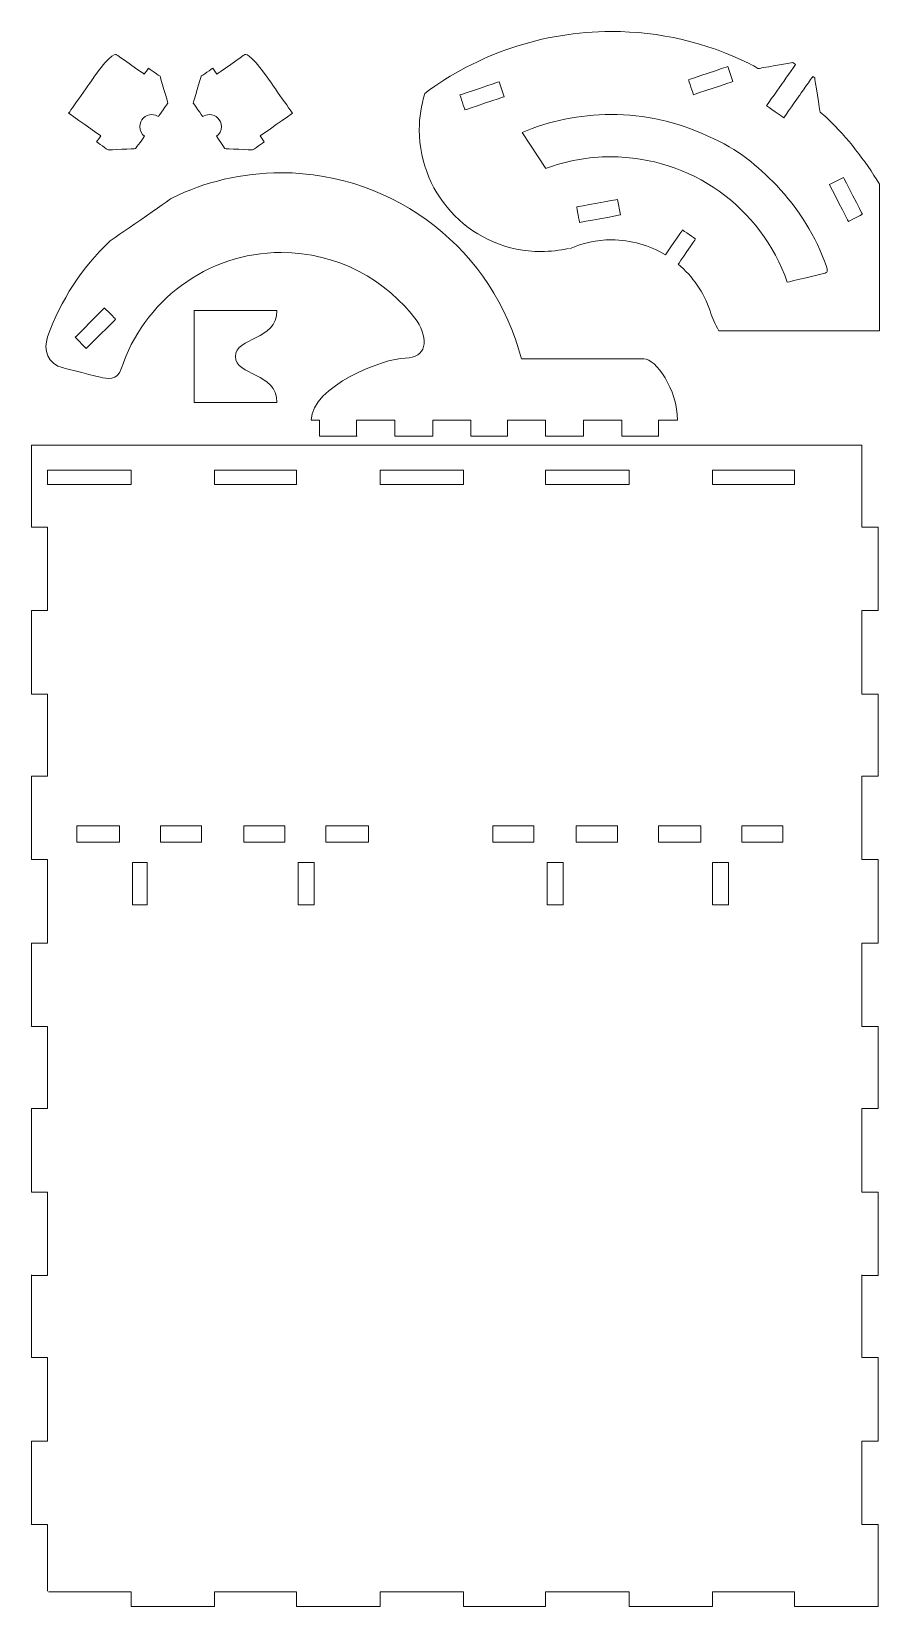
# Model space of a CAD drawing. Header units: millimetres. Extents: x -102 to 102, y -193 to 187.
import ezdxf

# ---------------------------------------------------------------- set-up
doc = ezdxf.new("R2010")
doc.units = ezdxf.units.MM
doc.header["$MEASUREMENT"] = 0
doc.layers.add('Layer 1', color=7, linetype='Continuous')

msp = doc.modelspace()

# ---------------------------------------------------------------- linework, layer by layer
at = {"layer": 'Layer 1', "color": 1, "lineweight": 9}
for points, knots in [([(27.4825, 134.3517), (25.3486, 133.8578), (23.1257, 133.5964), (20.8419, 133.5964), (20.8419, 133.5964), (4.6504, 133.5964), (-8.4754, 146.7219), (-8.4754, 162.9133), (-8.4754, 162.9133), (-8.4754, 165.9489), (-8.0136, 168.877), (-7.1571, 171.6311), (-7.1571, 171.6311), (-7.1571, 171.6311), (-7.1832, 171.6647), (-7.1832, 171.6647), (-7.1832, 171.6647), (5.4911, 181.1117), (21.1442, 186.5963), (37.7953, 186.5963), (37.7953, 186.5963), (49.4405, 186.5963), (60.6161, 183.9992), (71.0121, 178.8768), (71.0121, 178.8768), (71.7283, 178.5241), (72.419, 178.1141), (73.0695, 177.6573), (73.0695, 177.6573), (73.0695, 177.6573), (81.4657, 179.1312), (81.4657, 179.1312), (81.4657, 179.1312), (81.4657, 179.1312), (82.156, 178.6447), (82.156, 178.6447), (82.156, 178.6447), (82.156, 178.6447), (78.7641, 173.8346), (78.7641, 173.8346), (78.7641, 173.8346), (78.7641, 173.8346), (75.1569, 168.7193), (75.1569, 168.7193), (75.1569, 168.7193), (75.1566, 168.7193), (79.2918, 165.8032), (79.2918, 165.8032), (79.2918, 165.8032), (79.2918, 165.8032), (83.0271, 171.0995), (83.0271, 171.0995), (83.0271, 171.0995), (83.0271, 171.0995), (86.2917, 175.7283), (86.2913, 175.7287), (86.2913, 175.7287), (86.2913, 175.7287), (86.7623, 175.396), (86.7623, 175.396), (86.7623, 175.396), (86.7623, 175.396), (88.0612, 167.1431), (88.0612, 167.1431), (88.0612, 167.1431), (88.7167, 166.6834), (89.2892, 166.1701), (89.8639, 165.6163), (89.8639, 165.6163), (94.7333, 160.9413), (98.8431, 155.5942), (102.3709, 149.7914), (102.3709, 149.7914), (102.3709, 149.7914), (102.3709, 114.4804), (102.3709, 114.4804), (102.3709, 114.4804), (102.3709, 114.4804), (63.6624, 114.4804), (63.6624, 114.4804), (63.6624, 114.4804), (62.7783, 116.2443), (62.0657, 117.5722), (61.5514, 119.2715), (61.5514, 119.2715), (60.0422, 123.7634), (57.3551, 127.6461), (53.8996, 130.5399), (53.8996, 130.5399), (53.8996, 130.5399), (53.8989, 130.5593), (53.8989, 130.5593), (53.8989, 130.5593), (53.8989, 130.5593), (58.0645, 136.6289), (58.0645, 136.6289), (58.0645, 136.6289), (58.0645, 136.6289), (54.9336, 138.7875), (54.9336, 138.7875), (54.9336, 138.7875), (54.9336, 138.7875), (50.8086, 132.7914), (50.8086, 132.7914), (50.8086, 132.7914), (46.9813, 135.1105), (42.5109, 136.4165), (37.7956, 136.4165), (37.7956, 136.4165), (34.2809, 136.4165), (30.842, 135.6672), (27.6914, 134.2751)], [0, 0, 0, 0, 0.03448276, 0.03448276, 0.03448276, 0.03448277, 0.06896552, 0.06896552, 0.06896552, 0.06896553, 0.10344828, 0.10344828, 0.10344828, 0.10344829, 0.13793103, 0.13793103, 0.13793103, 0.13793104, 0.17241379, 0.17241379, 0.17241379, 0.1724138, 0.20689655, 0.20689655, 0.20689655, 0.20689656, 0.24137931, 0.24137931, 0.24137931, 0.24137932, 0.27586207, 0.27586207, 0.27586207, 0.27586208, 0.31034483, 0.31034483, 0.31034483, 0.31034484, 0.34482759, 0.34482759, 0.34482759, 0.3448276, 0.37931034, 0.37931034, 0.37931034, 0.37931035, 0.4137931, 0.4137931, 0.4137931, 0.41379311, 0.44827586, 0.44827586, 0.44827586, 0.44827587, 0.48275862, 0.48275862, 0.48275862, 0.48275863, 0.51724138, 0.51724138, 0.51724138, 0.51724139, 0.55172414, 0.55172414, 0.55172414, 0.55172415, 0.5862069, 0.5862069, 0.5862069, 0.58620691, 0.62068966, 0.62068966, 0.62068966, 0.62068967, 0.65517241, 0.65517241, 0.65517241, 0.65517242, 0.68965517, 0.68965517, 0.68965517, 0.68965518, 0.72413793, 0.72413793, 0.72413793, 0.72413794, 0.75862069, 0.75862069, 0.75862069, 0.7586207, 0.79310345, 0.79310345, 0.79310345, 0.79310346, 0.82758621, 0.82758621, 0.82758621, 0.82758622, 0.86206897, 0.86206897, 0.86206897, 0.86206898, 0.89655172, 0.89655172, 0.89655172, 0.89655173, 0.93103448, 0.93103448, 0.93103448, 0.93103449, 1, 1, 1, 1]), ([(-71.2966, 166.0877), (-71.7577, 166.3996), (-72.314, 166.5816), (-72.9127, 166.5816), (-72.9127, 166.5816), (-74.509, 166.5816), (-75.8033, 165.3046), (-75.8033, 163.7079), (-75.8033, 163.7079), (-75.8033, 162.7547), (-75.3419, 161.7528), (-74.63, 161.4), (-74.63, 161.4), (-74.63, 161.4), (-74.6328, 161.4), (-74.6328, 161.4), (-74.6328, 161.4), (-74.6328, 161.4), (-76.8402, 158.3869), (-76.8402, 158.3869), (-76.8402, 158.3869), (-76.8402, 158.3869), (-76.8402, 158.382), (-76.8402, 158.382), (-76.8402, 158.382), (-76.8402, 158.382), (-83.441, 158.0564), (-83.441, 158.0564), (-83.441, 158.0564), (-83.441, 158.0564), (-86.1919, 160.0065), (-86.1919, 160.0065), (-86.1919, 160.0065), (-86.1919, 160.0065), (-85.1654, 161.4494), (-85.1654, 161.4494), (-85.1654, 161.4494), (-85.1654, 161.4494), (-92.9364, 166.9048), (-92.9364, 166.9048), (-92.9364, 166.9048), (-92.9364, 166.9048), (-86.9155, 175.4854), (-86.9155, 175.4854), (-86.9155, 175.4854), (-82.504, 181.7754), (-81.4704, 181.0801), (-81.3751, 180.9852), (-81.3751, 180.9852), (-81.3751, 180.9852), (-74.7224, 176.3197), (-74.7224, 176.3197), (-74.7224, 176.3197), (-74.7224, 176.3197), (-73.71, 177.7626), (-73.71, 177.7626), (-73.71, 177.7626), (-73.71, 177.7626), (-70.9294, 175.8124), (-70.9294, 175.8124), (-70.9294, 175.8124), (-70.9294, 175.8124), (-69.0244, 169.358), (-69.0244, 169.358), (-69.0244, 169.358), (-69.0244, 169.358), (-71.2966, 166.1181), (-71.2966, 166.1181)], [0, 0, 0, 0, 0.05555556, 0.05555556, 0.05555556, 0.05555557, 0.11111111, 0.11111111, 0.11111111, 0.11111112, 0.16666667, 0.16666667, 0.16666667, 0.16666668, 0.22222222, 0.22222222, 0.22222222, 0.22222223, 0.27777778, 0.27777778, 0.27777778, 0.27777779, 0.33333333, 0.33333333, 0.33333333, 0.33333334, 0.38888889, 0.38888889, 0.38888889, 0.3888889, 0.44444444, 0.44444444, 0.44444444, 0.44444445, 0.5, 0.5, 0.5, 0.50000001, 0.55555556, 0.55555556, 0.55555556, 0.55555557, 0.61111111, 0.61111111, 0.61111111, 0.61111112, 0.66666667, 0.66666667, 0.66666667, 0.66666668, 0.72222222, 0.72222222, 0.72222222, 0.72222223, 0.77777778, 0.77777778, 0.77777778, 0.77777779, 0.83333333, 0.83333333, 0.83333333, 0.83333334, 0.88888889, 0.88888889, 0.88888889, 0.8888889, 1, 1, 1, 1]), ([(-60.6575, 166.0877), (-60.1957, 166.3996), (-59.6397, 166.5816), (-59.041, 166.5816), (-59.041, 166.5816), (-57.4447, 166.5816), (-56.1504, 165.3046), (-56.1504, 163.7079), (-56.1504, 163.7079), (-56.1504, 162.7547), (-56.6115, 161.7528), (-57.3234, 161.4), (-57.3234, 161.4), (-57.3234, 161.4), (-57.3205, 161.4), (-57.3205, 161.4), (-57.3205, 161.4), (-57.3205, 161.4), (-55.3206, 158.3869), (-55.3206, 158.3869), (-55.3206, 158.3869), (-55.3206, 158.3869), (-55.3206, 158.382), (-55.3206, 158.382), (-55.3206, 158.382), (-55.3206, 158.382), (-48.6165, 158.0564), (-48.6165, 158.0564), (-48.6165, 158.0564), (-48.6165, 158.0564), (-45.8136, 160.0065), (-45.8136, 160.0065), (-45.8136, 160.0065), (-45.8136, 160.0065), (-46.8145, 161.4494), (-46.8145, 161.4494), (-46.8145, 161.4494), (-46.8141, 161.4494), (-39.0297, 166.9048), (-39.0297, 166.9048), (-39.0297, 166.9048), (-39.0301, 166.9048), (-45.0449, 175.4854), (-45.0449, 175.4854), (-45.0449, 175.4854), (-49.4561, 181.7754), (-50.4869, 181.0801), (-50.5818, 180.9852), (-50.5818, 180.9852), (-50.5818, 180.9852), (-57.2331, 176.3197), (-57.2331, 176.3197), (-57.2331, 176.3197), (-57.2331, 176.3197), (-58.2445, 177.7626), (-58.2445, 177.7626), (-58.2445, 177.7626), (-58.2445, 177.7626), (-61.0251, 175.8124), (-61.0251, 175.8124), (-61.0251, 175.8124), (-61.0251, 175.8124), (-62.929, 169.358), (-62.929, 169.358), (-62.929, 169.358), (-62.929, 169.358), (-60.6575, 166.1181), (-60.6575, 166.1181)], [0, 0, 0, 0, 0.05555556, 0.05555556, 0.05555556, 0.05555557, 0.11111111, 0.11111111, 0.11111111, 0.11111112, 0.16666667, 0.16666667, 0.16666667, 0.16666668, 0.22222222, 0.22222222, 0.22222222, 0.22222223, 0.27777778, 0.27777778, 0.27777778, 0.27777779, 0.33333333, 0.33333333, 0.33333333, 0.33333334, 0.38888889, 0.38888889, 0.38888889, 0.3888889, 0.44444444, 0.44444444, 0.44444444, 0.44444445, 0.5, 0.5, 0.5, 0.50000001, 0.55555556, 0.55555556, 0.55555556, 0.55555557, 0.61111111, 0.61111111, 0.61111111, 0.61111112, 0.66666667, 0.66666667, 0.66666667, 0.66666668, 0.72222222, 0.72222222, 0.72222222, 0.72222223, 0.77777778, 0.77777778, 0.77777778, 0.77777779, 0.83333333, 0.83333333, 0.83333333, 0.83333334, 0.88888889, 0.88888889, 0.88888889, 0.8888889, 1, 1, 1, 1]), ([(65.8337, 178.1521), (65.8337, 178.1521), (67.0427, 174.5495), (67.0427, 174.5495), (67.0427, 174.5495), (67.0427, 174.5495), (57.5628, 171.3675), (57.5628, 171.3675), (57.5628, 171.3675), (57.5628, 171.3675), (56.3538, 174.9697), (56.3538, 174.9697), (56.3538, 174.9697), (56.3538, 174.9697), (65.8337, 178.1521), (65.8337, 178.1521)], [0, 0, 0, 0, 0.2, 0.2, 0.2, 0.20000001, 0.4, 0.4, 0.4, 0.40000001, 0.6, 0.6, 0.6, 0.60000001, 1, 1, 1, 1]), ([(10.7807, 174.4884), (10.7807, 174.4884), (11.9901, 170.8862), (11.9901, 170.8862), (11.9901, 170.8862), (11.9901, 170.8862), (2.5099, 167.7042), (2.5099, 167.7042), (2.5099, 167.7042), (2.5099, 167.7042), (1.3009, 171.3064), (1.3009, 171.3064), (1.3009, 171.3064), (1.3009, 171.3064), (10.7807, 174.4884), (10.7807, 174.4884)], [0, 0, 0, 0, 0.2, 0.2, 0.2, 0.20000001, 0.4, 0.4, 0.4, 0.40000001, 0.6, 0.6, 0.6, 0.60000001, 1, 1, 1, 1]), ([(21.9707, 153.5643), (21.9707, 153.5643), (16.2931, 162.2451), (16.2931, 162.2451), (16.2931, 162.2451), (16.2931, 162.2451), (16.2931, 162.2458), (16.2931, 162.2458), (16.2931, 162.2458), (22.6431, 165.0581), (30.1358, 166.5966), (37.6919, 166.5966), (37.6919, 166.5966), (45.7984, 166.5966), (53.5567, 164.8832), (60.8384, 161.5043), (60.8384, 161.5043), (68.8687, 158.0333), (72.794, 154.2847), (77.523, 149.5557), (77.523, 149.5557), (82.8739, 143.961), (87.0544, 137.1869), (89.6388, 129.9578), (89.6388, 129.9578), (89.7686, 129.5391), (89.7912, 129.23), (89.7912, 129.0417), (89.7912, 129.0417), (89.7912, 128.8155), (89.7485, 128.6839), (89.7252, 128.6427), (89.7252, 128.6427), (89.6991, 128.606), (89.497, 128.4448), (88.9901, 128.323), (88.9901, 128.323), (88.8807, 128.2966), (80.6617, 126.3242), (80.1569, 126.2029), (80.1569, 126.2029), (73.8502, 144.3123), (56.8591, 156.4176), (37.6051, 156.4176), (37.6051, 156.4176), (32.183, 156.4176), (26.9058, 155.4259), (21.927, 153.565)], [0, 0, 0, 0, 0.07692308, 0.07692308, 0.07692308, 0.07692309, 0.15384615, 0.15384615, 0.15384615, 0.15384616, 0.23076923, 0.23076923, 0.23076923, 0.23076924, 0.30769231, 0.30769231, 0.30769231, 0.30769232, 0.38461538, 0.38461538, 0.38461538, 0.38461539, 0.46153846, 0.46153846, 0.46153846, 0.46153847, 0.53846154, 0.53846154, 0.53846154, 0.53846155, 0.61538462, 0.61538462, 0.61538462, 0.61538463, 0.69230769, 0.69230769, 0.69230769, 0.6923077, 0.76923077, 0.76923077, 0.76923077, 0.76923078, 0.84615385, 0.84615385, 0.84615385, 0.84615386, 1, 1, 1, 1]), ([(-9.0017, 116.854), (-6.1435, 112.3692), (-6.7736, 107.9224), (-11.8592, 107.9224), (-11.8592, 107.9224), (-17.0041, 107.9224), (-34.4948, 101.075), (-34.4948, 92.9611), (-34.4948, 92.9611), (-34.4948, 92.9611), (-32.4953, 92.9611), (-32.4953, 92.9611), (-32.4953, 92.9611), (-32.4946, 92.9611), (-32.4946, 89.0805), (-32.4946, 89.0805), (-32.4946, 89.0805), (-32.4946, 89.0805), (-23.4113, 89.0805), (-23.4113, 89.0805), (-23.4113, 89.0805), (-23.4113, 89.0805), (-23.5707, 89.0805), (-23.5707, 89.0805), (-23.5707, 89.0805), (-23.5707, 89.0805), (-23.5707, 92.9611), (-23.5707, 92.9611), (-23.5707, 92.9611), (-23.5707, 92.9611), (-14.3985, 92.9611), (-14.3985, 92.9611), (-14.3985, 92.9611), (-14.3985, 92.9611), (-14.3985, 89.0805), (-14.3985, 89.0805), (-14.3985, 89.0805), (-14.3985, 89.0805), (-5.2263, 89.0805), (-5.2263, 89.0805), (-5.2263, 89.0805), (-5.2263, 89.0805), (-5.2263, 92.9611), (-5.2263, 92.9611), (-5.2263, 92.9611), (-5.2263, 92.9611), (3.9459, 92.9611), (3.9459, 92.9611), (3.9459, 92.9611), (3.9459, 92.9611), (3.9459, 89.0805), (3.9459, 89.0805), (3.9459, 89.0805), (3.9459, 89.0805), (12.7654, 89.0805), (12.7654, 89.0805), (12.7654, 89.0805), (12.7654, 89.0805), (12.7654, 92.9611), (12.7654, 92.9611), (12.7654, 92.9611), (12.7654, 92.9611), (21.9376, 92.9611), (21.9376, 92.9611), (21.9376, 92.9611), (21.9376, 92.9611), (21.9376, 89.0805), (21.9376, 89.0805), (21.9376, 89.0805), (21.9376, 89.0805), (31.1098, 89.0805), (31.1098, 89.0805), (31.1098, 89.0805), (31.1098, 89.0805), (31.1098, 92.9611), (31.1098, 92.9611), (31.1098, 92.9611), (31.1098, 92.9611), (40.2821, 92.9611), (40.2821, 92.9611), (40.2821, 92.9611), (40.2821, 92.9611), (40.2821, 89.0805), (40.2821, 89.0805), (40.2821, 89.0805), (40.2821, 89.0805), (49.2465, 89.0805), (49.2465, 89.0805), (49.2465, 89.0805), (49.2465, 89.0805), (49.1015, 89.0805), (49.1015, 89.0805), (49.1015, 89.0805), (49.1015, 89.0805), (49.1015, 92.9611), (49.1015, 92.9611), (49.1015, 92.9611), (49.1015, 92.9611), (53.7278, 92.9611), (53.7278, 92.9611), (53.7278, 92.9611), (53.7278, 100.3694), (48.4362, 107.7778), (45.6139, 107.7778), (45.6139, 107.7778), (45.6139, 107.7778), (16.1157, 107.7778), (16.1157, 107.7778), (16.1157, 107.7778), (9.4627, 133.5305), (-13.9088, 152.5696), (-41.7204, 152.5696), (-41.7204, 152.5696), (-51.1848, 152.5696), (-60.1337, 150.3916), (-68.0856, 146.4732), (-68.0856, 146.4732), (-68.0856, 146.4732), (-83.0857, 136.043), (-83.0857, 136.043), (-83.0857, 136.043), (-89.7106, 129.6828), (-94.8692, 121.8889), (-98.0114, 113.0694), (-98.0114, 113.0694), (-98.0114, 113.0694), (-98.0107, 113.0694), (-98.0107, 113.0694), (-98.0107, 113.0694), (-99.0324, 109.8944), (-98.1511, 106.5095), (-94.1577, 105.551), (-94.1577, 105.551), (-94.1577, 105.551), (-85.298, 103.3035), (-85.298, 103.3035), (-85.298, 103.3035), (-83.7521, 102.932), (-81.1635, 102.4861), (-80.2822, 105.3083), (-80.2822, 105.3083), (-80.2822, 105.3083), (-80.2836, 105.3083), (-80.2836, 105.3083), (-80.2836, 105.3083), (-74.9877, 121.5361), (-59.7251, 133.3612), (-41.7204, 133.3612), (-41.7204, 133.3612), (-28.2881, 133.3612), (-16.3811, 126.8722), (-9.001, 116.8131)], [0, 0, 0, 0, 0.02564103, 0.02564103, 0.02564103, 0.02564104, 0.05128205, 0.05128205, 0.05128205, 0.05128206, 0.07692308, 0.07692308, 0.07692308, 0.07692309, 0.1025641, 0.1025641, 0.1025641, 0.10256411, 0.12820513, 0.12820513, 0.12820513, 0.12820514, 0.15384615, 0.15384615, 0.15384615, 0.15384616, 0.17948718, 0.17948718, 0.17948718, 0.17948719, 0.20512821, 0.20512821, 0.20512821, 0.20512822, 0.23076923, 0.23076923, 0.23076923, 0.23076924, 0.25641026, 0.25641026, 0.25641026, 0.25641027, 0.28205128, 0.28205128, 0.28205128, 0.28205129, 0.30769231, 0.30769231, 0.30769231, 0.30769232, 0.33333333, 0.33333333, 0.33333333, 0.33333334, 0.35897436, 0.35897436, 0.35897436, 0.35897437, 0.38461538, 0.38461538, 0.38461538, 0.38461539, 0.41025641, 0.41025641, 0.41025641, 0.41025642, 0.43589744, 0.43589744, 0.43589744, 0.43589745, 0.46153846, 0.46153846, 0.46153846, 0.46153847, 0.48717949, 0.48717949, 0.48717949, 0.4871795, 0.51282051, 0.51282051, 0.51282051, 0.51282052, 0.53846154, 0.53846154, 0.53846154, 0.53846155, 0.56410256, 0.56410256, 0.56410256, 0.56410257, 0.58974359, 0.58974359, 0.58974359, 0.5897436, 0.61538462, 0.61538462, 0.61538462, 0.61538463, 0.64102564, 0.64102564, 0.64102564, 0.64102565, 0.66666667, 0.66666667, 0.66666667, 0.66666668, 0.69230769, 0.69230769, 0.69230769, 0.6923077, 0.71794872, 0.71794872, 0.71794872, 0.71794873, 0.74358974, 0.74358974, 0.74358974, 0.74358975, 0.76923077, 0.76923077, 0.76923077, 0.76923078, 0.79487179, 0.79487179, 0.79487179, 0.7948718, 0.82051282, 0.82051282, 0.82051282, 0.82051283, 0.84615385, 0.84615385, 0.84615385, 0.84615386, 0.87179487, 0.87179487, 0.87179487, 0.87179488, 0.8974359, 0.8974359, 0.8974359, 0.89743591, 0.92307692, 0.92307692, 0.92307692, 0.92307693, 0.94871795, 0.94871795, 0.94871795, 0.94871796, 1, 1, 1, 1]), ([(90.3052, 149.7177), (90.3052, 149.7177), (93.6827, 151.459), (93.6827, 151.459), (93.6827, 151.459), (93.6827, 151.459), (98.2646, 142.5708), (98.2646, 142.5708), (98.2646, 142.5708), (98.2646, 142.5708), (94.8871, 140.8294), (94.8871, 140.8294), (94.8871, 140.8294), (94.8871, 140.8294), (90.3052, 149.7177), (90.3052, 149.7177)], [0, 0, 0, 0, 0.2, 0.2, 0.2, 0.20000001, 0.4, 0.4, 0.4, 0.40000001, 0.6, 0.6, 0.6, 0.60000001, 1, 1, 1, 1]), ([(39.2627, 146.1442), (39.2627, 146.1442), (39.9545, 142.4076), (39.9545, 142.4076), (39.9545, 142.4076), (39.9545, 142.4076), (30.1219, 140.5876), (30.1219, 140.5876), (30.1219, 140.5876), (30.1219, 140.5876), (29.4304, 144.3246), (29.4304, 144.3246), (29.4304, 144.3246), (29.4304, 144.3246), (39.2627, 146.1442), (39.2627, 146.1442)], [0, 0, 0, 0, 0.2, 0.2, 0.2, 0.20000001, 0.4, 0.4, 0.4, 0.40000001, 0.6, 0.6, 0.6, 0.60000001, 1, 1, 1, 1]), ([(-88.6881, 110.2439), (-88.6881, 110.2439), (-91.3752, 112.9307), (-91.3752, 112.9307), (-91.3752, 112.9307), (-91.3752, 112.9307), (-84.3038, 120.0021), (-84.3038, 120.0021), (-84.3038, 120.0021), (-84.3038, 120.0021), (-81.6174, 117.315), (-81.6174, 117.315), (-81.6174, 117.315), (-81.6174, 117.315), (-88.6881, 110.2439), (-88.6881, 110.2439)], [0, 0, 0, 0, 0.2, 0.2, 0.2, 0.20000001, 0.4, 0.4, 0.4, 0.40000001, 0.6, 0.6, 0.6, 0.60000001, 1, 1, 1, 1]), ([(-42.774, 97.1944), (-42.774, 104.6028), (-52.7738, 103.5875), (-52.7738, 108.3069), (-52.7738, 108.3069), (-52.7738, 113.0264), (-42.774, 112.0111), (-42.774, 119.4194), (-42.774, 119.4194), (-42.774, 119.4194), (-52.7738, 119.4194), (-52.7738, 119.4194), (-52.7738, 119.4194), (-52.7738, 119.4194), (-62.7288, 119.4194), (-62.7288, 119.4194), (-62.7288, 119.4194), (-62.7288, 119.4194), (-62.7288, 97.1944), (-62.7288, 97.1944), (-62.7288, 97.1944), (-62.7288, 97.1944), (-52.7738, 97.1944), (-52.7738, 97.1944), (-52.7738, 97.1944), (-52.7738, 97.1944), (-42.774, 97.1944), (-42.774, 97.1944)], [0, 0, 0, 0, 0.24999999, 0.25, 0.25, 0.25, 0.37499999, 0.375, 0.375, 0.375, 0.49999999, 0.5, 0.5, 0.5, 0.62499999, 0.625, 0.625, 0.625, 0.74999999, 0.75, 0.75, 0.75, 0.87499999, 0.875, 0.875, 0.875, 1, 1, 1, 1]), ([(-98.0068, -189.0847), (-98.0068, -189.0847), (-98.0068, -173.0334), (-98.0068, -173.0334), (-98.0068, -173.0334), (-98.0068, -173.0334), (-101.8873, -173.0334), (-101.8873, -173.0334), (-101.8873, -173.0334), (-101.8873, -173.0334), (-101.8873, -152.925), (-101.8873, -152.925), (-101.8873, -152.925), (-101.8873, -152.925), (-98.0068, -152.925), (-98.0068, -152.925), (-98.0068, -152.925), (-98.0068, -152.925), (-98.0068, -132.8167), (-98.0068, -132.8167), (-98.0068, -132.8167), (-98.0068, -132.8167), (-101.8873, -132.8167), (-101.8873, -132.8167), (-101.8873, -132.8167), (-101.8873, -132.8167), (-101.8873, -112.9094), (-101.8873, -112.9094), (-101.8873, -112.9094), (-101.8873, -112.9094), (-101.8873, -113.0611), (-101.8873, -113.0611), (-101.8873, -113.0611), (-101.8873, -113.0611), (-98.0068, -113.0611), (-98.0068, -113.0611), (-98.0068, -113.0611), (-98.0068, -113.0611), (-98.0068, -92.9528), (-98.0068, -92.9528), (-98.0068, -92.9528), (-98.0068, -92.9528), (-101.8873, -92.9528), (-101.8873, -92.9528), (-101.8873, -92.9528), (-101.8873, -92.9528), (-101.8873, -72.8445), (-101.8873, -72.8445), (-101.8873, -72.8445), (-101.8873, -72.8445), (-98.0068, -72.8445), (-98.0068, -72.8445), (-98.0068, -72.8445), (-98.0068, -72.8445), (-98.0068, -53.0889), (-98.0068, -53.0889), (-98.0068, -53.0889), (-98.0068, -53.0889), (-101.8873, -53.0889), (-101.8873, -53.0889), (-101.8873, -53.0889), (-101.8873, -53.0889), (-101.8873, -32.9806), (-101.8873, -32.9806), (-101.8873, -32.9806), (-101.8873, -32.9806), (-98.0068, -32.9806), (-98.0068, -32.9806), (-98.0068, -32.9806), (-98.0068, -32.9806), (-98.0068, -12.8722), (-98.0068, -12.8722), (-98.0068, -12.8722), (-98.0068, -12.8722), (-101.8873, -12.8722), (-101.8873, -12.8722), (-101.8873, -12.8722), (-101.8873, -12.8722), (-101.8873, 7.2361), (-101.8873, 7.2361), (-101.8873, 7.2361), (-101.8873, 7.2361), (-98.0068, 7.2361), (-98.0068, 7.2361), (-98.0068, 7.2361), (-98.0068, 7.2361), (-98.0068, 26.9916), (-98.0068, 26.9916), (-98.0068, 26.9916), (-98.0068, 26.9916), (-101.8873, 26.9916), (-101.8873, 26.9916), (-101.8873, 26.9916), (-101.8873, 26.9916), (-101.8873, 47.0626), (-101.8873, 47.0626), (-101.8873, 47.0626), (-101.8873, 47.0626), (-101.8873, 47.1), (-101.8873, 47.1), (-101.8873, 47.1), (-101.8873, 47.1), (-98.0068, 47.1), (-98.0068, 47.1), (-98.0068, 47.1), (-98.0068, 47.1), (-98.0068, 67.2083), (-98.0068, 67.2083), (-98.0068, 67.2083), (-98.0068, 67.2083), (-101.8873, 67.2083), (-101.8873, 67.2083), (-101.8873, 67.2083), (-101.8873, 67.2083), (-101.8873, 86.9639), (-101.8873, 86.9639), (-101.8873, 86.9639), (-101.8873, 86.9639), (98.1377, 86.9639), (98.1377, 86.9639), (98.1377, 86.9639), (98.1377, 86.9639), (98.1377, 67.2083), (98.1377, 67.2083), (98.1377, 67.2083), (98.1377, 67.2083), (102.0182, 67.2083), (102.0182, 67.2083), (102.0182, 67.2083), (102.0182, 67.2083), (102.0182, 47.1), (102.0182, 47.1), (102.0182, 47.1), (102.0182, 47.1), (98.1377, 47.1), (98.1377, 47.1), (98.1377, 47.1), (98.1377, 47.1), (98.1377, 47.0626), (98.1377, 47.0626), (98.1377, 47.0626), (98.1377, 47.0626), (98.1377, 26.9916), (98.1377, 26.9916), (98.1377, 26.9916), (98.1377, 26.9916), (102.0182, 26.9916), (102.0182, 26.9916), (102.0182, 26.9916), (102.0182, 26.9916), (102.0182, 7.2361), (102.0182, 7.2361), (102.0182, 7.2361), (102.0182, 7.2361), (98.1377, 7.2361), (98.1377, 7.2361), (98.1377, 7.2361), (98.1377, 7.2361), (98.1377, -12.8722), (98.1377, -12.8722), (98.1377, -12.8722), (98.1377, -12.8722), (102.0182, -12.8722), (102.0182, -12.8722), (102.0182, -12.8722), (102.0182, -12.8722), (102.0182, -32.9806), (102.0182, -32.9806), (102.0182, -32.9806), (102.0182, -32.9806), (98.1377, -32.9806), (98.1377, -32.9806), (98.1377, -32.9806), (98.1377, -32.9806), (98.1377, -53.0889), (98.1377, -53.0889), (98.1377, -53.0889), (98.1377, -53.0889), (102.0182, -53.0889), (102.0182, -53.0889), (102.0182, -53.0889), (102.0182, -53.0889), (102.0182, -72.8445), (102.0182, -72.8445), (102.0182, -72.8445), (102.0182, -72.8445), (98.1377, -72.8445), (98.1377, -72.8445), (98.1377, -72.8445), (98.1377, -72.8445), (98.1377, -92.9528), (98.1377, -92.9528), (98.1377, -92.9528), (98.1377, -92.9528), (102.0182, -92.9528), (102.0182, -92.9528), (102.0182, -92.9528), (102.0182, -92.9528), (102.0182, -113.0611), (102.0182, -113.0611), (102.0182, -113.0611), (102.0182, -113.0611), (98.1377, -113.0611), (98.1377, -113.0611), (98.1377, -113.0611), (98.1377, -113.0611), (98.1377, -112.9094), (98.1377, -112.9094), (98.1377, -112.9094), (98.1377, -112.9094), (98.1377, -132.8167), (98.1377, -132.8167), (98.1377, -132.8167), (98.1377, -132.8167), (102.0182, -132.8167), (102.0182, -132.8167), (102.0182, -132.8167), (102.0182, -132.8167), (102.0182, -152.925), (102.0182, -152.925), (102.0182, -152.925), (102.0182, -152.925), (98.1377, -152.925), (98.1377, -152.925), (98.1377, -152.925), (98.1377, -152.925), (98.1377, -173.0334), (98.1377, -173.0334), (98.1377, -173.0334), (98.1377, -173.0334), (102.0182, -173.0334), (102.0182, -173.0334), (102.0182, -173.0334), (102.0182, -173.0334), (102.0182, -192.7889), (102.0182, -192.7889), (102.0182, -192.7889), (102.0182, -192.7889), (81.9099, -192.7889), (81.9099, -192.7889), (81.9099, -192.7889), (81.9099, -192.7889), (81.9099, -189.2611), (81.9099, -189.2611), (81.9099, -189.2611), (81.9099, -189.2611), (62.1543, -189.2611), (62.1543, -189.2611), (62.1543, -189.2611), (62.1543, -189.2611), (62.1543, -192.7889), (62.1543, -192.7889), (62.1543, -192.7889), (62.1543, -192.7889), (42.0358, -192.7889), (42.0358, -192.7889), (42.0358, -192.7889), (42.0358, -192.7889), (42.046, -192.7889), (42.046, -192.7889), (42.046, -192.7889), (42.046, -192.7889), (42.046, -189.2611), (42.046, -189.2611), (42.046, -189.2611), (42.046, -189.2611), (21.9377, -189.2611), (21.9377, -189.2611), (21.9377, -189.2611), (21.9377, -189.2611), (21.9377, -192.7889), (21.9377, -192.7889), (21.9377, -192.7889), (21.9377, -192.7889), (2.1821, -192.7889), (2.1821, -192.7889), (2.1821, -192.7889), (2.1821, -192.7889), (2.1821, -189.2611), (2.1821, -189.2611), (2.1821, -189.2611), (2.1821, -189.2611), (-17.9262, -189.2611), (-17.9262, -189.2611), (-17.9262, -189.2611), (-17.9262, -189.2611), (-17.9262, -192.7889), (-17.9262, -192.7889), (-17.9262, -192.7889), (-17.9262, -192.7889), (-38.0346, -192.7889), (-38.0346, -192.7889), (-38.0346, -192.7889), (-38.0346, -192.7889), (-38.0346, -189.2611), (-38.0346, -189.2611), (-38.0346, -189.2611), (-38.0346, -189.2611), (-57.7901, -189.2611), (-57.7901, -189.2611), (-57.7901, -189.2611), (-57.7901, -189.2611), (-57.7901, -192.7889), (-57.7901, -192.7889), (-57.7901, -192.7889), (-57.7901, -192.7889), (-77.8985, -192.7889), (-77.8985, -192.7889), (-77.8985, -192.7889), (-77.8985, -192.7889), (-77.8985, -189.2611), (-77.8985, -189.2611), (-77.8985, -189.2611), (-77.8985, -189.2611), (-97.8304, -189.2611), (-97.8304, -189.2611)], [0, 0, 0, 0, 0.0125, 0.0125, 0.0125, 0.01250001, 0.025, 0.025, 0.025, 0.02500001, 0.0375, 0.0375, 0.0375, 0.03750001, 0.05, 0.05, 0.05, 0.05000001, 0.0625, 0.0625, 0.0625, 0.06250001, 0.075, 0.075, 0.075, 0.07500001, 0.0875, 0.0875, 0.0875, 0.08750001, 0.1, 0.1, 0.1, 0.10000001, 0.1125, 0.1125, 0.1125, 0.11250001, 0.125, 0.125, 0.125, 0.12500001, 0.1375, 0.1375, 0.1375, 0.13750001, 0.15, 0.15, 0.15, 0.15000001, 0.1625, 0.1625, 0.1625, 0.16250001, 0.175, 0.175, 0.175, 0.17500001, 0.1875, 0.1875, 0.1875, 0.18750001, 0.2, 0.2, 0.2, 0.20000001, 0.2125, 0.2125, 0.2125, 0.21250001, 0.225, 0.225, 0.225, 0.22500001, 0.2375, 0.2375, 0.2375, 0.23750001, 0.25, 0.25, 0.25, 0.25000001, 0.2625, 0.2625, 0.2625, 0.26250001, 0.275, 0.275, 0.275, 0.27500001, 0.2875, 0.2875, 0.2875, 0.28750001, 0.3, 0.3, 0.3, 0.30000001, 0.3125, 0.3125, 0.3125, 0.31250001, 0.325, 0.325, 0.325, 0.32500001, 0.3375, 0.3375, 0.3375, 0.33750001, 0.35, 0.35, 0.35, 0.35000001, 0.3625, 0.3625, 0.3625, 0.36250001, 0.375, 0.375, 0.375, 0.37500001, 0.3875, 0.3875, 0.3875, 0.38750001, 0.4, 0.4, 0.4, 0.40000001, 0.4125, 0.4125, 0.4125, 0.41250001, 0.425, 0.425, 0.425, 0.42500001, 0.4375, 0.4375, 0.4375, 0.43750001, 0.45, 0.45, 0.45, 0.45000001, 0.4625, 0.4625, 0.4625, 0.46250001, 0.475, 0.475, 0.475, 0.47500001, 0.4875, 0.4875, 0.4875, 0.48750001, 0.5, 0.5, 0.5, 0.50000001, 0.5125, 0.5125, 0.5125, 0.51250001, 0.525, 0.525, 0.525, 0.52500001, 0.5375, 0.5375, 0.5375, 0.53750001, 0.55, 0.55, 0.55, 0.55000001, 0.5625, 0.5625, 0.5625, 0.56250001, 0.575, 0.575, 0.575, 0.57500001, 0.5875, 0.5875, 0.5875, 0.58750001, 0.6, 0.6, 0.6, 0.60000001, 0.6125, 0.6125, 0.6125, 0.61250001, 0.625, 0.625, 0.625, 0.62500001, 0.6375, 0.6375, 0.6375, 0.63750001, 0.65, 0.65, 0.65, 0.65000001, 0.6625, 0.6625, 0.6625, 0.66250001, 0.675, 0.675, 0.675, 0.67500001, 0.6875, 0.6875, 0.6875, 0.68750001, 0.7, 0.7, 0.7, 0.70000001, 0.7125, 0.7125, 0.7125, 0.71250001, 0.725, 0.725, 0.725, 0.72500001, 0.7375, 0.7375, 0.7375, 0.73750001, 0.75, 0.75, 0.75, 0.75000001, 0.7625, 0.7625, 0.7625, 0.76250001, 0.775, 0.775, 0.775, 0.77500001, 0.7875, 0.7875, 0.7875, 0.78750001, 0.8, 0.8, 0.8, 0.80000001, 0.8125, 0.8125, 0.8125, 0.81250001, 0.825, 0.825, 0.825, 0.82500001, 0.8375, 0.8375, 0.8375, 0.83750001, 0.85, 0.85, 0.85, 0.85000001, 0.8625, 0.8625, 0.8625, 0.86250001, 0.875, 0.875, 0.875, 0.87500001, 0.8875, 0.8875, 0.8875, 0.88750001, 0.9, 0.9, 0.9, 0.90000001, 0.9125, 0.9125, 0.9125, 0.91250001, 0.925, 0.925, 0.925, 0.92500001, 0.9375, 0.9375, 0.9375, 0.93750001, 0.95, 0.95, 0.95, 0.95000001, 0.9625, 0.9625, 0.9625, 0.96250001, 0.975, 0.975, 0.975, 0.97500001, 1, 1, 1, 1]), ([(-98.0066, 77.439), (-98.0066, 77.439), (-77.8983, 77.439), (-77.8983, 77.439), (-77.8983, 77.439), (-77.8983, 77.439), (-77.8983, 80.9668), (-77.8983, 80.9668), (-77.8983, 80.9668), (-77.8983, 80.9668), (-98.0066, 80.9668), (-98.0066, 80.9668), (-98.0066, 80.9668), (-98.0066, 80.9668), (-98.0066, 77.439), (-98.0066, 77.439)], [0, 0, 0, 0, 0.2, 0.2, 0.2, 0.20000001, 0.4, 0.4, 0.4, 0.40000001, 0.6, 0.6, 0.6, 0.60000001, 1, 1, 1, 1]), ([(-57.79, 77.439), (-57.79, 77.439), (-38.0344, 77.439), (-38.0344, 77.439), (-38.0344, 77.439), (-38.0344, 77.439), (-38.0344, 80.9668), (-38.0344, 80.9668), (-38.0344, 80.9668), (-38.0344, 80.9668), (-57.79, 80.9668), (-57.79, 80.9668), (-57.79, 80.9668), (-57.79, 80.9668), (-57.79, 77.439), (-57.79, 77.439)], [0, 0, 0, 0, 0.2, 0.2, 0.2, 0.20000001, 0.4, 0.4, 0.4, 0.40000001, 0.6, 0.6, 0.6, 0.60000001, 1, 1, 1, 1]), ([(-17.9261, 77.439), (-17.9261, 77.439), (2.1823, 77.439), (2.1823, 77.439), (2.1823, 77.439), (2.1823, 77.439), (2.1823, 80.9668), (2.1823, 80.9668), (2.1823, 80.9668), (2.1823, 80.9668), (-17.9261, 80.9668), (-17.9261, 80.9668), (-17.9261, 80.9668), (-17.9261, 80.9668), (-17.9261, 77.439), (-17.9261, 77.439)], [0, 0, 0, 0, 0.2, 0.2, 0.2, 0.20000001, 0.4, 0.4, 0.4, 0.40000001, 0.6, 0.6, 0.6, 0.60000001, 1, 1, 1, 1]), ([(21.9377, 77.4389), (21.9377, 77.4389), (21.9377, 80.9666), (21.9377, 80.9666), (21.9377, 80.9666), (21.9377, 80.9666), (42.0358, 80.9666), (42.0358, 80.9666), (42.0358, 80.9666), (42.0358, 80.9666), (42.046, 80.9666), (42.046, 80.9666), (42.046, 80.9666), (42.046, 80.9666), (42.046, 77.4389), (42.046, 77.4389), (42.046, 77.4389), (42.046, 77.4389), (21.9377, 77.4389), (21.9377, 77.4389)], [0, 0, 0, 0, 0.16666667, 0.16666667, 0.16666667, 0.16666668, 0.33333333, 0.33333333, 0.33333333, 0.33333334, 0.5, 0.5, 0.5, 0.50000001, 0.66666667, 0.66666667, 0.66666667, 0.66666668, 1, 1, 1, 1]), ([(62.1545, 77.439), (62.1545, 77.439), (81.91, 77.439), (81.91, 77.439), (81.91, 77.439), (81.91, 77.439), (81.91, 80.9668), (81.91, 80.9668), (81.91, 80.9668), (81.91, 80.9668), (62.1545, 80.9668), (62.1545, 80.9668), (62.1545, 80.9668), (62.1545, 80.9668), (62.1545, 77.439), (62.1545, 77.439)], [0, 0, 0, 0, 0.2, 0.2, 0.2, 0.20000001, 0.4, 0.4, 0.4, 0.40000001, 0.6, 0.6, 0.6, 0.60000001, 1, 1, 1, 1]), ([(-90.9511, -8.6388), (-90.9511, -8.6388), (-80.7205, -8.6388), (-80.7205, -8.6388), (-80.7205, -8.6388), (-80.7205, -8.6388), (-80.7205, -4.7582), (-80.7205, -4.7582), (-80.7205, -4.7582), (-80.7205, -4.7582), (-90.9511, -4.7582), (-90.9511, -4.7582), (-90.9511, -4.7582), (-90.9511, -4.7582), (-90.9511, -8.6388), (-90.9511, -8.6388)], [0, 0, 0, 0, 0.2, 0.2, 0.2, 0.20000001, 0.4, 0.4, 0.4, 0.40000001, 0.6, 0.6, 0.6, 0.60000001, 1, 1, 1, 1]), ([(-70.8427, -8.6388), (-70.8427, -8.6388), (-60.965, -8.6388), (-60.965, -8.6388), (-60.965, -8.6388), (-60.965, -8.6388), (-60.965, -4.7582), (-60.965, -4.7582), (-60.965, -4.7582), (-60.965, -4.7582), (-70.8427, -4.7582), (-70.8427, -4.7582), (-70.8427, -4.7582), (-70.8427, -4.7582), (-70.8427, -8.6388), (-70.8427, -8.6388)], [0, 0, 0, 0, 0.2, 0.2, 0.2, 0.20000001, 0.4, 0.4, 0.4, 0.40000001, 0.6, 0.6, 0.6, 0.60000001, 1, 1, 1, 1]), ([(-50.7344, -8.6388), (-50.7344, -8.6388), (-40.8566, -8.6388), (-40.8566, -8.6388), (-40.8566, -8.6388), (-40.8566, -8.6388), (-40.8566, -4.7582), (-40.8566, -4.7582), (-40.8566, -4.7582), (-40.8566, -4.7582), (-50.7344, -4.7582), (-50.7344, -4.7582), (-50.7344, -4.7582), (-50.7344, -4.7582), (-50.7344, -8.6388), (-50.7344, -8.6388)], [0, 0, 0, 0, 0.2, 0.2, 0.2, 0.20000001, 0.4, 0.4, 0.4, 0.40000001, 0.6, 0.6, 0.6, 0.60000001, 1, 1, 1, 1]), ([(-30.9788, -8.6388), (-30.9788, -8.6388), (-20.7483, -8.6388), (-20.7483, -8.6388), (-20.7483, -8.6388), (-20.7483, -8.6388), (-20.7483, -4.7582), (-20.7483, -4.7582), (-20.7483, -4.7582), (-20.7483, -4.7582), (-30.9788, -4.7582), (-30.9788, -4.7582), (-30.9788, -4.7582), (-30.9788, -4.7582), (-30.9788, -8.6388), (-30.9788, -8.6388)], [0, 0, 0, 0, 0.2, 0.2, 0.2, 0.20000001, 0.4, 0.4, 0.4, 0.40000001, 0.6, 0.6, 0.6, 0.60000001, 1, 1, 1, 1]), ([(9.2378, -8.6388), (9.2378, -8.6388), (19.1156, -8.6388), (19.1156, -8.6388), (19.1156, -8.6388), (19.1156, -8.6388), (19.1156, -4.7582), (19.1156, -4.7582), (19.1156, -4.7582), (19.1156, -4.7582), (9.2378, -4.7582), (9.2378, -4.7582), (9.2378, -4.7582), (9.2378, -4.7582), (9.2378, -8.6388), (9.2378, -8.6388)], [0, 0, 0, 0, 0.2, 0.2, 0.2, 0.20000001, 0.4, 0.4, 0.4, 0.40000001, 0.6, 0.6, 0.6, 0.60000001, 1, 1, 1, 1]), ([(29.3462, -8.6388), (29.3462, -8.6388), (39.2239, -8.6388), (39.2239, -8.6388), (39.2239, -8.6388), (39.2239, -8.6388), (39.2239, -4.7582), (39.2239, -4.7582), (39.2239, -4.7582), (39.2239, -4.7582), (29.3462, -4.7582), (29.3462, -4.7582), (29.3462, -4.7582), (29.3462, -4.7582), (29.3462, -8.6388), (29.3462, -8.6388)], [0, 0, 0, 0, 0.2, 0.2, 0.2, 0.20000001, 0.4, 0.4, 0.4, 0.40000001, 0.6, 0.6, 0.6, 0.60000001, 1, 1, 1, 1]), ([(49.1017, -8.6388), (49.1017, -8.6388), (59.3323, -8.6388), (59.3323, -8.6388), (59.3323, -8.6388), (59.3323, -8.6388), (59.3323, -4.7582), (59.3323, -4.7582), (59.3323, -4.7582), (59.3323, -4.7582), (49.1017, -4.7582), (49.1017, -4.7582), (49.1017, -4.7582), (49.1017, -4.7582), (49.1017, -8.6388), (49.1017, -8.6388)], [0, 0, 0, 0, 0.2, 0.2, 0.2, 0.20000001, 0.4, 0.4, 0.4, 0.40000001, 0.6, 0.6, 0.6, 0.60000001, 1, 1, 1, 1]), ([(69.2101, -8.6388), (69.2101, -8.6388), (79.0878, -8.6388), (79.0878, -8.6388), (79.0878, -8.6388), (79.0878, -8.6388), (79.0878, -4.7582), (79.0878, -4.7582), (79.0878, -4.7582), (79.0878, -4.7582), (69.2101, -4.7582), (69.2101, -4.7582), (69.2101, -4.7582), (69.2101, -4.7582), (69.2101, -8.6388), (69.2101, -8.6388)], [0, 0, 0, 0, 0.2, 0.2, 0.2, 0.20000001, 0.4, 0.4, 0.4, 0.40000001, 0.6, 0.6, 0.6, 0.60000001, 1, 1, 1, 1]), ([(-74.0177, -13.5777), (-74.0177, -13.5777), (-77.5455, -13.5777), (-77.5455, -13.5777), (-77.5455, -13.5777), (-77.5455, -13.5777), (-77.5455, -23.8082), (-77.5455, -23.8082), (-77.5455, -23.8082), (-77.5455, -23.8082), (-74.0177, -23.8082), (-74.0177, -23.8082), (-74.0177, -23.8082), (-74.0177, -23.8082), (-74.0177, -13.5777), (-74.0177, -13.5777)], [0, 0, 0, 0, 0.2, 0.2, 0.2, 0.20000001, 0.4, 0.4, 0.4, 0.40000001, 0.6, 0.6, 0.6, 0.60000001, 1, 1, 1, 1]), ([(-33.8011, -13.5777), (-33.8011, -13.5777), (-37.6816, -13.5777), (-37.6816, -13.5777), (-37.6816, -13.5777), (-37.6816, -13.5777), (-37.6816, -23.8082), (-37.6816, -23.8082), (-37.6816, -23.8082), (-37.6816, -23.8082), (-33.8011, -23.8082), (-33.8011, -23.8082), (-33.8011, -23.8082), (-33.8011, -23.8082), (-33.8011, -13.5777), (-33.8011, -13.5777)], [0, 0, 0, 0, 0.2, 0.2, 0.2, 0.20000001, 0.4, 0.4, 0.4, 0.40000001, 0.6, 0.6, 0.6, 0.60000001, 1, 1, 1, 1]), ([(26.1712, -13.5777), (26.1712, -13.5777), (22.2906, -13.5777), (22.2906, -13.5777), (22.2906, -13.5777), (22.2906, -13.5777), (22.2906, -23.8082), (22.2906, -23.8082), (22.2906, -23.8082), (22.2906, -23.8082), (26.1712, -23.8082), (26.1712, -23.8082), (26.1712, -23.8082), (26.1712, -23.8082), (26.1712, -13.5777), (26.1712, -13.5777)], [0, 0, 0, 0, 0.2, 0.2, 0.2, 0.20000001, 0.4, 0.4, 0.4, 0.40000001, 0.6, 0.6, 0.6, 0.60000001, 1, 1, 1, 1]), ([(66.0351, -13.5777), (66.0351, -13.5777), (62.1545, -13.5777), (62.1545, -13.5777), (62.1545, -13.5777), (62.1545, -13.5777), (62.1545, -23.8082), (62.1545, -23.8082), (62.1545, -23.8082), (62.1545, -23.8082), (66.0351, -23.8082), (66.0351, -23.8082), (66.0351, -23.8082), (66.0351, -23.8082), (66.0351, -13.5777), (66.0351, -13.5777)], [0, 0, 0, 0, 0.2, 0.2, 0.2, 0.20000001, 0.4, 0.4, 0.4, 0.40000001, 0.6, 0.6, 0.6, 0.60000001, 1, 1, 1, 1])]:
    msp.add_open_spline(points, degree=3, knots=knots, dxfattribs=at)

doc.saveas('drawing.dxf')
